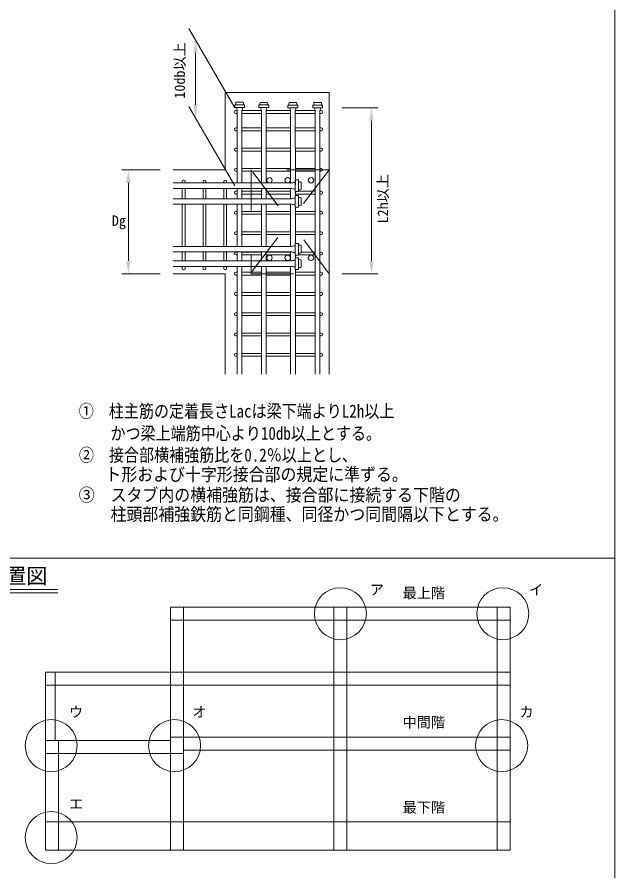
# Model space of a CAD drawing. Units: millimetres, scale not verified. Extents: x -25255 to 25671, y -15462 to 18552.
# Drawn here: x -1934 to 6517, y -3300 to 8774 of the extents above; entities that cross this region are included whole.
import ezdxf
from ezdxf.enums import TextEntityAlignment as Align

# ---------------------------------------------------------------- set-up
doc = ezdxf.new("R2010")
doc.units = ezdxf.units.MM
doc.header["$LTSCALE"] = 100
for name, pattern in [('DASHED2', [3, 2, -1]), ('DASHED_SPACED', [12, 6, -6]), ('LONG_DASHED1', [7, 6, -1])]:
    doc.linetypes.add(name, pattern=pattern)
doc.layers.add('C-1_文字', color=7, linetype='DASHED2')
doc.layers.add('C-2_メモ', color=7, linetype='Continuous', lineweight=18)
doc.layers.add('C-7', color=7, linetype='Continuous', lineweight=18)
doc.styles.add('ＭＳ ゴシック', font='')
doc.styles.get('ＭＳ ゴシック').set_extended_font_data('MS Gothic')

msp = doc.modelspace()

# ---------------------------------------------------------------- linework, layer by layer
at = {"layer": 'C-2_メモ'}
for p, q in [((232.9, 429.5), (5038.2, 429.5)), ((232.9, 429.5), (232.9, -3006.1)), ((416.8, 429.5), (416.8, -3006.1)), ((2543.6, 429.5), (2543.6, -3006.1)), ((2727.5, 429.5), (2727.5, -3006.1)), ((4854.4, 429.5), (4854.4, -3006.1)), ((5038.2, 429.5), (5038.2, -3006.1)), ((232.9, 245.7), (5038.2, 245.7)), ((-1532.5, -489.7), (5038.2, -489.7)), ((-1532.5, -3006.1), (-1532.5, -489.7)), ((-1394.6, -1456), (-1394.6, -489.7)), ((-1532.5, -673.5), (5038.2, -673.5)), ((232.9, -1408.9), (5038.2, -1408.9)), ((-1532.5, -1456), (232.9, -1456)), ((-1348.7, -3006.1), (-1348.7, -1456)), ((-1532.5, -1639.9), (416.8, -1639.9)), ((232.9, -1639.9), (416.8, -1639.9)), ((416.8, -1592.8), (5038.2, -1592.8)), ((-1532.5, -2603.9), (5038.2, -2603.9)), ((-1532.5, -3006.1), (5038.2, -3006.1))]:
    msp.add_line(p, q, dxfattribs=at)
for centre in [(2635.6, 337.6), (4932.6, 337.6), (-1452.3, -1528.3), (291.6, -1528.3), (4915.9, -1528.3), (-1452.3, -2828.7)]:
    msp.add_circle(centre, 367.7, dxfattribs=at)
at = {"layer": 'C-7', "color": 5}
for p, q in [((6516.9, -3412.5), (6516.9, 10315.6)), ((1007.7, 7705.5), (2478.5, 7705.5)), ((1007.7, 7705.5), (1007.7, 6613.4)), ((2478.5, 3723.5), (2478.5, 7705.5)), ((1158.5, 7451.9), (1179.4, 7451.9)), ((1158.5, 7411.4), (1179.4, 7411.4)), ((1244.9, 7451.9), (1521.3, 7451.9)), ((1244.9, 7411.4), (1521.3, 7411.4)), ((1586.8, 7451.9), (1932.2, 7451.9)), ((1586.8, 7411.4), (1932.2, 7411.4)), ((1998.1, 7451.9), (2282, 7451.9)), ((1998.1, 7411.4), (2282, 7411.4)), ((2346.9, 7451.9), (2364.5, 7451.9)), ((2346.9, 7411.4), (2364.5, 7411.4)), ((1158.5, 7207.2), (1179.4, 7207.2)), ((1158.5, 7166.8), (1179.4, 7166.8)), ((1244.9, 7207.2), (1521.3, 7207.2)), ((1244.9, 7166.8), (1521.3, 7166.8)), ((1586.8, 7207.2), (1932.2, 7207.2)), ((1586.8, 7166.8), (1932.2, 7166.8)), ((1998.1, 7207.2), (2282, 7207.2)), ((1998.1, 7166.8), (2282, 7166.8)), ((2346.9, 7207.2), (2364.5, 7207.2)), ((2346.9, 7166.8), (2364.5, 7166.8)), ((1158.5, 6920.4), (1179.4, 6920.4)), ((1244.9, 6920.4), (1521.3, 6920.4)), ((1586.8, 6920.4), (1932.2, 6920.4)), ((1998.1, 6920.4), (2282, 6920.4)), ((2346.9, 6920.4), (2364.5, 6920.4)), ((1158.5, 6880), (1179.4, 6880)), ((1244.9, 6880), (1521.3, 6880)), ((1586.8, 6880), (1932.2, 6880)), ((1998.1, 6880), (2282, 6880)), ((2346.9, 6880), (2364.5, 6880)), ((1007.7, 6613.4), (272.3, 6613.4)), ((1158.5, 6633.6), (1179.4, 6633.6)), ((1158.5, 6593.2), (1179.4, 6593.2)), ((1244.9, 6633.6), (1521.3, 6633.6)), ((1244.9, 6593.2), (1521.3, 6593.2)), ((1586.8, 6633.6), (1932.2, 6633.6)), ((1586.8, 6593.2), (1932.2, 6593.2)), ((1998.1, 6633.6), (2282, 6633.6)), ((1998.1, 6593.2), (2282, 6593.2)), ((2346.9, 6633.6), (2364.5, 6633.6)), ((2346.9, 6593.2), (2364.5, 6593.2)), ((400.5, 6449.2), (400.5, 6427.7)), ((441, 6427.7), (441, 6449.2)), ((694.7, 6449.2), (694.7, 6427.7)), ((735.1, 6427.7), (735.1, 6449.2)), ((987.5, 6449.2), (987.5, 6427.7)), ((1027.9, 6427.7), (1027.9, 6449.2)), ((400.5, 6350.5), (400.5, 6206)), ((441, 6206), (441, 6350.5)), ((694.7, 6350.5), (694.7, 6206)), ((735.1, 6206), (735.1, 6350.5)), ((987.5, 6350.5), (987.5, 6206)), ((1027.9, 6206), (1027.9, 6350.5)), ((1158.5, 6311.9), (1179.4, 6311.9)), ((1244.9, 6311.9), (1521.3, 6311.9)), ((1586.8, 6311.9), (1932.2, 6311.9)), ((2042.8, 6311.9), (2282, 6311.9)), ((2346.9, 6311.9), (2364.5, 6311.9)), ((1158.5, 6271.5), (1179.4, 6271.5)), ((1244.9, 6271.5), (1521.3, 6271.5)), ((1586.8, 6271.5), (1932.2, 6271.5)), ((1999.8, 6271.5), (2282, 6271.5)), ((2346.9, 6271.5), (2364.5, 6271.5)), ((400.5, 6128.8), (400.5, 5530)), ((441, 5530), (441, 6128.8)), ((694.7, 6128.8), (694.7, 5530)), ((735.1, 5530), (735.1, 6128.8)), ((987.5, 6128.8), (987.5, 5530)), ((1027.9, 5530), (1027.9, 6128.8)), ((1158.5, 6025.1), (1179.4, 6025.1)), ((1158.5, 5984.7), (1179.4, 5984.7)), ((1244.9, 6025.1), (1521.3, 6025.1)), ((1244.9, 5984.7), (1521.3, 5984.7)), ((1586.8, 6025.1), (1932.2, 6025.1)), ((1586.8, 5984.7), (1932.2, 5984.7)), ((1998.1, 6025.1), (2282, 6025.1)), ((1998.1, 5984.7), (2282, 5984.7)), ((2346.9, 6025.1), (2364.5, 6025.1)), ((2346.9, 5984.7), (2364.5, 5984.7)), ((1158.5, 5738.3), (1179.4, 5738.3)), ((1158.5, 5697.9), (1179.4, 5697.9)), ((1244.9, 5738.3), (1521.3, 5738.3)), ((1244.9, 5697.9), (1521.3, 5697.9)), ((1586.8, 5738.3), (1932.2, 5738.3)), ((1586.8, 5697.9), (1932.2, 5697.9)), ((1998.1, 5738.3), (2282, 5738.3)), ((1998.1, 5697.9), (2282, 5697.9)), ((2346.9, 5738.3), (2364.5, 5738.3)), ((2346.9, 5697.9), (2364.5, 5697.9)), ((400.5, 5452.8), (400.5, 5326.4)), ((441, 5326.4), (441, 5452.8)), ((694.7, 5452.8), (694.7, 5326.4)), ((735.1, 5326.4), (735.1, 5452.8)), ((987.5, 5452.8), (987.5, 5326.4)), ((1027.9, 5326.4), (1027.9, 5452.8)), ((1158.5, 5451.5), (1179.4, 5451.5)), ((1179.4, 5452.8), (1179.4, 5326.4)), ((1244.2, 5452.8), (1244.2, 5326.4)), ((1244.9, 5451.5), (1521.3, 5451.5)), ((1521.3, 5452.8), (1521.3, 5326.4)), ((1586.2, 5452.8), (1586.2, 5326.4)), ((1586.8, 5451.5), (1932.2, 5451.5)), ((1932.2, 5326.4), (1932.2, 5452.8)), ((2083.5, 5451.5), (2282, 5451.5)), ((2346.9, 5451.5), (2364.5, 5451.5)), ((1158.5, 5411.1), (1179.4, 5411.1)), ((1244.9, 5411.1), (1521.3, 5411.1)), ((1586.8, 5411.1), (1932.2, 5411.1)), ((1998.1, 5411.1), (1998.7, 5411.1)), ((2001.1, 5408.7), (2001.1, 5370.6)), ((2042.8, 5411.1), (2282, 5411.1)), ((2346.9, 5411.1), (2364.5, 5411.1)), ((400.5, 5249.3), (400.5, 5218.5)), ((441, 5218.5), (441, 5249.3)), ((694.7, 5249.3), (694.7, 5218.5)), ((735.1, 5218.5), (735.1, 5249.3)), ((987.5, 5249.3), (987.5, 5218.5)), ((1027.9, 5218.5), (1027.9, 5249.3)), ((272.3, 5142.6), (1007.7, 5142.6)), ((1007.7, 5142.6), (1007.7, 3723.5)), ((1158.5, 5166.2), (1179.4, 5166.2)), ((1158.5, 5125.8), (1179.4, 5125.8)), ((1244.9, 5166.2), (1521.3, 5166.2)), ((1244.9, 5125.8), (1521.3, 5125.8)), ((1586.8, 5166.2), (1932.2, 5166.2)), ((1586.8, 5125.8), (1932.2, 5125.8)), ((1998.1, 5166.2), (2282, 5166.2)), ((1998.1, 5125.8), (2282, 5125.8)), ((2346.9, 5166.2), (2364.5, 5166.2)), ((2346.9, 5125.8), (2364.5, 5125.8)), ((1158.5, 4879.4), (1179.4, 4879.4)), ((1158.5, 4839), (1179.4, 4839)), ((1244.9, 4879.4), (1521.3, 4879.4)), ((1244.9, 4839), (1521.3, 4839)), ((1586.8, 4879.4), (1932.2, 4879.4)), ((1586.8, 4839), (1932.2, 4839)), ((1998.1, 4879.4), (2282, 4879.4)), ((1998.1, 4839), (2282, 4839)), ((2346.9, 4879.4), (2364.5, 4879.4)), ((2346.9, 4839), (2364.5, 4839)), ((1158.5, 4592.6), (1179.4, 4592.6)), ((1244.9, 4592.6), (1521.3, 4592.6)), ((1586.8, 4592.6), (1932.2, 4592.6)), ((2002.3, 4592.6), (2282, 4592.6)), ((2346.9, 4592.6), (2364.5, 4592.6)), ((1158.5, 4552.2), (1179.4, 4552.2)), ((1179.4, 4552.9), (1178.7, 4552.9)), ((1244.2, 4547.8), (1244.2, 4225.7)), ((1244.9, 4552.2), (1521.3, 4552.2)), ((1586.8, 4552.2), (1932.2, 4552.2)), ((2002.3, 4552.2), (2282, 4552.2)), ((2346.9, 4552.2), (2364.5, 4552.2)), ((1158.5, 4305.8), (1179.4, 4305.8)), ((1158.5, 4265.4), (1179.4, 4265.4)), ((1244.2, 4305.8), (1521.3, 4305.8)), ((1244.2, 4265.4), (1521.3, 4265.4)), ((1586.2, 4305.8), (1932.2, 4305.8)), ((1586.2, 4265.4), (1932.2, 4265.4)), ((2002.7, 4305.8), (2282, 4305.8)), ((2002.8, 4265.4), (2282, 4265.4)), ((2346.9, 4305.8), (2364.5, 4305.8)), ((2346.9, 4265.4), (2364.5, 4265.4)), ((1158.5, 4019), (1179.4, 4019)), ((1244.2, 4019), (1521.3, 4019)), ((1586.2, 4019), (1932.2, 4019)), ((2003.1, 4019), (2282, 4019)), ((2346.9, 4019), (2364.5, 4019)), ((1158.5, 3978.6), (1179.4, 3978.6)), ((1244.2, 3978.6), (1521.3, 3978.6)), ((1586.2, 3978.6), (1932.2, 3978.6)), ((2003.2, 3978.6), (2282, 3978.6)), ((2346.9, 3978.6), (2364.5, 3978.6)), ((-3310.3, 1123.7), (6516.9, 1123.7))]:
    msp.add_line(p, q, dxfattribs=at)
at = {"layer": 'C-7'}
for p, q in [((1142.3, 7491.5), (495.7, 8611.6)), ((587.6, 7533.8), (587.6, 8268.5)), ((1142.3, 6389.1), (495.7, 7509.1)), ((2662.4, 7491.2), (3166.9, 7491.2)), ((3075, 5326.5), (3075, 7307.4)), ((88.5, 6613.4), (-452.1, 6613.4)), ((-360.1, 6429.5), (-360.1, 5326.5)), ((88.5, 5142.6), (-452.1, 5142.6)), ((2662.4, 5142.6), (3166.9, 5142.6))]:
    msp.add_line(p, q, dxfattribs=at)
at = {"layer": 'C-7', "color": 1}
for p, q in [((1142.3, 7532.9), (1142.3, 7495.9)), ((1281.3, 7532.9), (1142.3, 7532.9)), ((1142.3, 7495.9), (1281.3, 7495.9)), ((1261.3, 7570), (1159.4, 7570)), ((1281.3, 7495.9), (1281.3, 7532.9)), ((1484.3, 7530.6), (1484.3, 7493.6)), ((1623.2, 7530.6), (1484.3, 7530.6)), ((1484.3, 7493.6), (1623.2, 7493.6)), ((1603.3, 7567.7), (1501.3, 7567.7)), ((1623.2, 7493.6), (1623.2, 7530.6)), ((1895.1, 7491.2), (2034.1, 7491.2)), ((2014.1, 7565.4), (1912.2, 7565.4)), ((2034.1, 7491.2), (2034.1, 7528.3)), ((2244.9, 7528.3), (2244.9, 7491.2)), ((2383.9, 7528.3), (2244.9, 7528.3)), ((2244.9, 7491.2), (2383.9, 7491.2)), ((2363.9, 7565.4), (2262, 7565.4)), ((2383.9, 7491.2), (2383.9, 7528.3)), ((1179.4, 7456.5), (1179.4, 6427.7)), ((1244.2, 7456.5), (1244.2, 6427.7)), ((1521.3, 7454.2), (1521.3, 6427.7)), ((1586.2, 7454.2), (1586.2, 6427.7)), ((1932.2, 6422.5), (1932.2, 7451.9)), ((1998.1, 7451.9), (1999.6, 6401.7)), ((2282, 7451.9), (2282, 3723.5)), ((2346.9, 7451.9), (2364.5, 7451.9)), ((2346.9, 7451.9), (2346.9, 3723.5)), ((994.6, 6427.7), (272.3, 6427.7)), ((932.3, 6427.7), (1951.8, 6427.7)), ((2042.8, 6471.8), (1998.7, 6471.8)), ((1998.7, 6471.8), (1998.7, 6306.4)), ((2042.8, 6306.4), (2042.8, 6471.8)), ((2083.5, 6338.1), (2083.5, 6440.1)), ((955.2, 6350.5), (272.3, 6350.5)), ((1951.9, 6350.5), (932.3, 6350.5)), ((1179.4, 6350.5), (1179.4, 6206)), ((1244.2, 6350.5), (1244.2, 6206)), ((1521.3, 6350.5), (1521.3, 6206)), ((1586.2, 6350.5), (1586.2, 6206)), ((1932.2, 6206), (1932.2, 6343.4)), ((1998.7, 6306.4), (2042.8, 6306.4)), ((1999.7, 6306.4), (1999.8, 6250.1)), ((1951.8, 6206), (272.3, 6206)), ((1998.7, 6250.1), (1998.7, 6084.7)), ((2042.8, 6250.1), (1998.7, 6250.1)), ((2042.8, 6084.7), (2042.8, 6250.1)), ((2083.5, 6116.4), (2083.5, 6218.4)), ((1951.8, 6128.8), (272.3, 6128.8)), ((1179.4, 6128.8), (1179.4, 5530)), ((1244.2, 6128.8), (1244.2, 5530)), ((1521.3, 6128.8), (1521.3, 5530)), ((1586.2, 6128.8), (1586.2, 5530)), ((1932.2, 5530), (1932.2, 6128.8)), ((1998.7, 6084.7), (2042.8, 6084.7)), ((2000.1, 6084.7), (2000.8, 5574.1)), ((1998.7, 5574.1), (1998.7, 5408.7)), ((2042.8, 5574.1), (1998.7, 5574.1)), ((2042.8, 5408.7), (2042.8, 5574.1)), ((1951.8, 5530), (272.3, 5530)), ((1951.8, 5452.8), (272.3, 5452.8)), ((2083.5, 5440.4), (2083.5, 5542.4)), ((1951.8, 5326.4), (272.3, 5326.4)), ((1998.7, 5408.7), (2042.8, 5408.7)), ((1998.7, 5370.6), (1998.7, 5205.2)), ((2042.8, 5370.6), (1998.7, 5370.6)), ((2042.8, 5205.2), (2042.8, 5370.6)), ((2083.5, 5236.9), (2083.5, 5338.8)), ((1951.8, 5249.3), (272.3, 5249.3)), ((1179.4, 5249.3), (1179.4, 3723.5)), ((1244.2, 5249.3), (1244.2, 3723.5)), ((1521.3, 5249.3), (1521.3, 3723.5)), ((1586.2, 5249.3), (1586.2, 3723.5)), ((1932.2, 3723.5), (1932.2, 5249.3)), ((1998.7, 5205.2), (2042.8, 5205.2)), ((2001.4, 5205.2), (2003.6, 3723.5))]:
    msp.add_line(p, q, dxfattribs=at)
at = {"layer": 'C-7', "color": 5, "linetype": 'DASHED_SPACED'}
for p, q in [((1375.4, 6613.4), (1375.4, 5142.6)), ((2478.5, 6613.4), (1375.4, 5161)), ((2478.5, 5142.6), (1375.4, 6613.4)), ((2478.5, 6613.4), (1375.4, 6613.4)), ((1375.4, 5142.6), (2478.5, 5142.6))]:
    msp.add_line(p, q, dxfattribs=at)
at = {"layer": 'C-7', "color": 5, "linetype": 'LONG_DASHED1'}
msp.add_line((2478.5, 5142.6), (2478.5, 6613.4), dxfattribs=at)
at = {"layer": 'C-7', "color": 3}
for p, q in [((-3166.3, 677.9), (-1358.8, 677.9)), ((-3166.3, 631.9), (-1358.8, 631.9))]:
    msp.add_line(p, q, dxfattribs=at)
at = {"layer": 'C-7', "color": 1}
msp.add_lwpolyline([(2034.1, 7528.3), (1895.1, 7528.3), (1895.1, 7491.2)], dxfattribs=at)
at = {"layer": 'C-7', "color": 5}
for points in [[(422, 6468.2), (420.7, 6468.2), (419.4, 6468.2)], [(716.2, 6468.2), (714.9, 6468.2), (713.6, 6468.2)], [(1009, 6468.2), (1007.7, 6468.2), (1006.4, 6468.2)], [(419.4, 5199.6), (420.7, 5199.6), (422, 5199.6)], [(713.6, 5199.6), (714.9, 5199.6), (716.2, 5199.6)], [(1006.4, 5199.6), (1007.7, 5199.6), (1009, 5199.6)]]:
    msp.add_lwpolyline(points, dxfattribs=at)
for centre in [(1632.8, 6466.3), (1890.2, 6466.3), (2221.1, 6466.3), (1632.8, 5370.6), (1890.2, 5370.6), (2221.1, 5370.6)]:
    msp.add_circle(centre, 38.6, dxfattribs=at)
at = {"layer": 'C-7', "color": 1}
for centre, radius, start, end in [((1239.8, 7545.8), 84, 163.19823, 188.7872), ((1270.6, 7502.6), 102.3, 183.80152, 206.83146), ((1153, 7502.6), 102.3, 333.16854, 356.19848), ((1183.8, 7545.8), 84, 351.2128, 16.80177), ((1581.7, 7543.4), 84, 163.19823, 188.7872), ((1612.6, 7500.3), 102.3, 183.80152, 206.83146), ((1494.9, 7500.3), 102.3, 333.16854, 356.19848), ((1525.8, 7543.4), 84, 351.2128, 16.80177), ((1992.6, 7541.1), 84, 163.19823, 188.7872), ((2023.4, 7498), 102.3, 183.80152, 206.83146), ((1905.8, 7498), 102.3, 333.16854, 356.19848), ((1936.7, 7541.1), 84, 351.2128, 16.80177), ((2342.4, 7541.1), 84, 163.19823, 188.7872), ((2373.3, 7498), 102.3, 183.80152, 206.83146), ((2255.6, 7498), 102.3, 333.16854, 356.19848), ((2286.5, 7541.1), 84, 351.2128, 16.80177), ((2000.2, 6314.6), 123.1, 90.70738, 113.15156), ((2062, 6405.6), 40.6, 58.08583, 118.29842), ((2000.2, 6463.7), 123.1, 246.84844, 269.29262), ((2062, 6372.6), 40.6, 241.70158, 301.91417), ((2000.2, 6092.8), 123.1, 90.70738, 113.15156), ((2062, 6183.9), 40.6, 58.08583, 118.29842), ((2000.2, 6242), 123.1, 246.84844, 269.29262), ((2062, 6150.9), 40.6, 241.70158, 301.91417), ((2000.2, 5416.8), 123.1, 90.70738, 113.15156), ((2000.2, 5566), 123.1, 246.84844, 269.29262), ((2062, 5507.9), 40.6, 58.08583, 118.29842), ((2062, 5474.9), 40.6, 241.70158, 301.91417), ((2000.2, 5213.3), 123.1, 90.70738, 113.15156), ((2062, 5304.3), 40.6, 58.08583, 118.29842), ((2000.2, 5362.4), 123.1, 246.84844, 269.29262), ((2062, 5271.4), 40.6, 241.70158, 301.91417)]:
    msp.add_arc(centre, radius, start, end, dxfattribs=at)
at = {"layer": 'C-7', "color": 5}
for centre, radius, start, end in [((1158.5, 7431.6), 20.2, 90, 180), ((1158.5, 7431.6), 20.2, 180, 270), ((2364.5, 7431.6), 20.2, 0, 90), ((2364.5, 7431.6), 20.2, 270, 0), ((1158.5, 7187), 20.2, 90, 180), ((1158.5, 7187), 20.2, 180, 270), ((2364.5, 7187), 20.2, 0, 90), ((2364.5, 7187), 20.2, 270, 0), ((1158.5, 6900.2), 20.2, 90, 180), ((1158.5, 6900.2), 20.2, 180, 270), ((2364.5, 6900.2), 20.2, 0, 90), ((2364.5, 6900.2), 20.2, 270, 0), ((1158.5, 6613.4), 20.2, 90, 180), ((1158.5, 6613.4), 20.2, 180, 270), ((2364.5, 6613.4), 20.2, 0, 90), ((2364.5, 6613.4), 20.2, 270, 0), ((419.4, 6449.2), 18.9, 90, 180), ((422, 6449.2), 18.9, 0, 90), ((713.6, 6449.2), 18.9, 90, 180), ((716.2, 6449.2), 18.9, 0, 90), ((1006.4, 6449.2), 18.9, 90, 180), ((1009, 6449.2), 18.9, 0, 90), ((1158.5, 6291.7), 20.2, 90, 180), ((1158.5, 6291.7), 20.2, 180, 270), ((2364.5, 6291.7), 20.2, 0, 90), ((2364.5, 6291.7), 20.2, 270, 0), ((1158.5, 6004.9), 20.2, 90, 180), ((1158.5, 6004.9), 20.2, 180, 270), ((2364.5, 6004.9), 20.2, 0, 90), ((2364.5, 6004.9), 20.2, 270, 0), ((1158.5, 5718.1), 20.2, 90, 180), ((1158.5, 5718.1), 20.2, 180, 270), ((2364.5, 5718.1), 20.2, 0, 90), ((2364.5, 5718.1), 20.2, 270, 0), ((1158.5, 5431.3), 20.2, 90, 180), ((2364.5, 5431.3), 20.2, 0, 90), ((1158.5, 5431.3), 20.2, 180, 270), ((2364.5, 5431.3), 20.2, 270, 0), ((419.4, 5218.5), 18.9, 180, 270), ((422, 5218.5), 18.9, 270, 0), ((713.6, 5218.5), 18.9, 180, 270), ((716.2, 5218.5), 18.9, 270, 0), ((1006.4, 5218.5), 18.9, 180, 270), ((1009, 5218.5), 18.9, 270, 0), ((1158.5, 5146), 20.2, 90, 180), ((1158.5, 5146), 20.2, 180, 270), ((2364.5, 5146), 20.2, 0, 90), ((2364.5, 5146), 20.2, 270, 0), ((1158.5, 4859.2), 20.2, 90, 180), ((1158.5, 4859.2), 20.2, 180, 270), ((2364.5, 4859.2), 20.2, 0, 90), ((2364.5, 4859.2), 20.2, 270, 0), ((1158.5, 4572.4), 20.2, 90, 180), ((2364.5, 4572.4), 20.2, 0, 90), ((1158.5, 4572.4), 20.2, 180, 270), ((2364.5, 4572.4), 20.2, 270, 0), ((1158.5, 4285.6), 20.2, 90, 180), ((1158.5, 4285.6), 20.2, 180, 270), ((2364.5, 4285.6), 20.2, 0, 90), ((2364.5, 4285.6), 20.2, 270, 0), ((1158.5, 3998.8), 20.2, 90, 180), ((1158.5, 3998.8), 20.2, 180, 270), ((2364.5, 3998.8), 20.2, 0, 90), ((2364.5, 3998.8), 20.2, 270, 0)]:
    msp.add_arc(centre, radius, start, end, dxfattribs=at)
at = {"layer": 'C-7'}
for points in [[(556.9, 8268.5), (618.2, 8268.5), (587.6, 8452.4)], [(556.9, 7533.8), (618.2, 7533.8), (587.6, 7349.9)], [(3044.3, 7307.4), (3105.6, 7307.4), (3075, 7491.2)], [(-390.8, 6429.5), (-329.5, 6429.5), (-360.1, 6613.4)], [(-390.8, 5326.5), (-329.5, 5326.5), (-360.1, 5142.6)], [(3044.3, 5326.5), (3105.6, 5326.5), (3075, 5142.6)]]:
    msp.add_solid(points, dxfattribs=at)

# ---------------------------------------------------------------- texts
at = {"layer": 'C-1_文字', "style": 'ＭＳ ゴシック'}
for s, width, p in [('①\u3000柱主筋の定着長さLacは梁下端よりL2h以上', 0.85, (-1061.9, 3055.5)), ('かつ梁上端筋中心より10db以上とする。', 0.85, (-612.8, 2741)), ('②\u3000接合部横補強筋比を0.2％以上とし、', 0.85, (-1060.1, 2434.5)), ('ト形および十字形接合部の規定に準ずる。', 0.9, (-685.6, 2161)), ('③\u3000スタブ内の横補強筋は、接合部に接続する下階の', 0.9, (-1062.2, 1870.5)), ('柱頭部補強鉄筋と同鋼種、同径かつ同間隔以下とする。', 0.9, (-612.8, 1597.3))]:
    msp.add_text(s, height=183.3, dxfattribs=dict(at, width=width)).set_placement(p, align=Align.BOTTOM_LEFT)
msp.add_text('該当位置図', height=219.9, dxfattribs=at).set_placement((-3005, 695.7), align=Align.BOTTOM_LEFT)
at = {"layer": 'C-2_メモ', "style": 'ＭＳ ゴシック'}
for s, p in [('10db以上', (482.1, 7619.8)), ('L2h以上', (3353.1, 5854.5))]:
    msp.add_text(s, height=146.6, rotation=90, dxfattribs=at).set_placement(p, align=Align.BOTTOM_LEFT)
for s, p in [('Dg', (-594.5, 5778)), ('ア', (3052.2, 558.3)), ('イ', (5302.1, 558.3)), ('最上階', (3516.1, 512.7)), ('ウ', (-1200.4, -1169)), ('オ', (543.4, -1169)), ('カ', (5167.7, -1169)), ('中間階', (3516.1, -1314.3)), ('エ', (-1200.4, -2469.4)), ('最下階', (3516.1, -2518.6))]:
    msp.add_text(s, height=146.6, dxfattribs=at).set_placement(p, align=Align.BOTTOM_LEFT)

doc.saveas('drawing.dxf')
